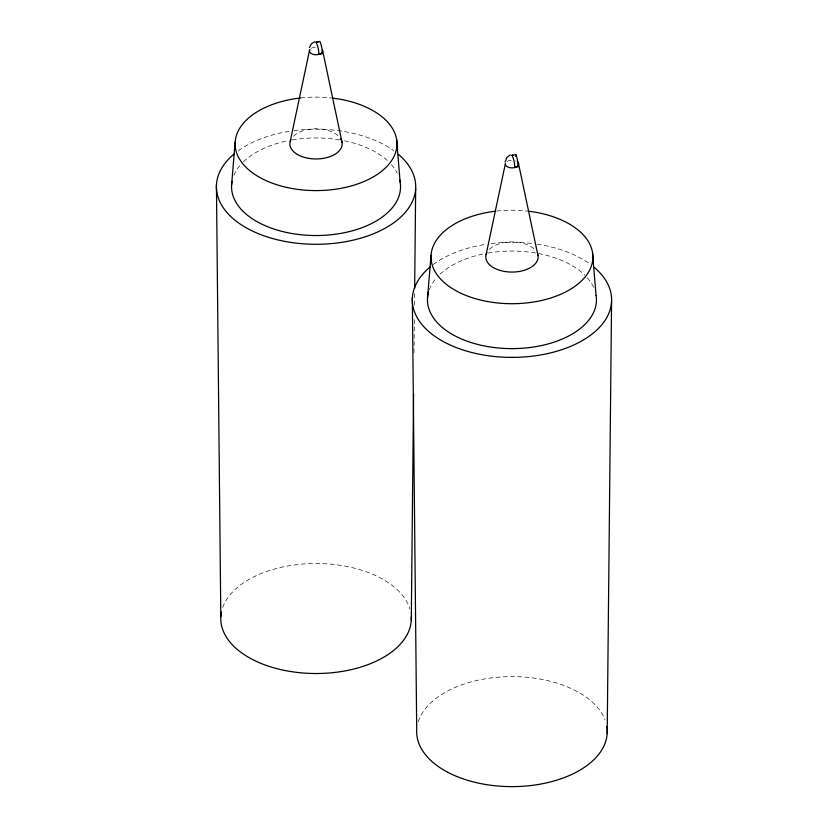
<?xml version="1.0" encoding="UTF-8"?>
<svg xmlns="http://www.w3.org/2000/svg" width="828" height="828" viewBox="0 0 828 828"><rect width="100%" height="100%" fill="white"/><g stroke="black" fill="none" stroke-linecap="round" stroke-linejoin="round"><path stroke-width="0.62" stroke-dasharray="4.14 3.1" d="M414 352.842L414.373 316.658M414.486 305.025L414.611 293.391M429.308 289.686A84.497 48.79 0 0 1 436.729 277.628M440.061 274.213A84.497 48.79 0 0 1 484.411 253.73M488.199 253.026A84.497 48.79 0 0 1 584.744 275.072M587.3 277.763A84.497 48.79 0 0 1 594.059 288.32M496.593 211.078A80.947 46.741 0 0 1 529.423 211.326M489.462 249.259A26.154 15.101 0 0 1 512.811 241.869A26.154 15.101 0 0 1 535.271 250.128M507.285 161.356A6.603 3.809 0 0 1 512.553 160.259M515.658 160.901A6.603 3.809 0 0 1 516.32 161.201M433.241 264.546A99.67 57.546 0 0 1 486.336 244.239M491.201 243.567A99.67 57.546 0 0 1 533.46 243.66M537.113 244.167A99.67 57.546 0 0 1 589.774 263.894M418.223 721.737A95.282 55.01 0 0 1 510.193 676.611A95.282 55.01 0 0 1 604.989 719.739M233.869 175.391A84.497 48.79 0 0 1 240.824 164.524M243.37 161.853A84.497 48.79 0 0 1 288.506 140.615M292.284 139.922A84.497 48.79 0 0 1 341.985 140.315M344.5 140.801A84.497 48.79 0 0 1 387.918 161.087M391.396 164.658A84.497 48.79 0 0 1 397.243 173.238M300.678 97.973A80.947 46.741 0 0 1 333.508 98.221M293.557 136.154A26.154 15.101 0 0 1 316.907 128.764A26.154 15.101 0 0 1 339.366 137.024M311.38 48.252A6.603 3.809 0 0 1 315.82 47.144M238.298 150.737A99.67 57.546 0 0 1 292.853 130.783M294.064 130.617A99.67 57.546 0 0 1 393.869 150.789M222.691 607.504A95.282 55.01 0 0 1 317.279 563.506A95.282 55.01 0 0 1 409.87 608.901"/><path stroke-width="1.24" d="M411.288 620.379L413.586 394.2M414.662 288.227L415.666 188.701M607.193 733.494L611.571 301.806M231.581 185.079L235.131 142.261M427.486 298.183L431.036 255.376M505.142 162.04L506.922 157.31L510.358 154.939M290.204 141.453L309.527 50.342M486.108 254.558L505.432 163.447A6.603 3.809 0 0 0 508.951 167.453A6.603 3.809 0 0 0 516.62 166.749M309.434 47.506L311.328 43.853L314.795 41.731M316.048 42.197L319.887 41.4A9.036 2.515 78.2 0 1 322.133 53.727L318.687 54.451A9.036 2.939 75.9 0 0 316.048 42.187A8.963 6.893 -31.8 0 1 318.066 42.466M514.592 167.556A9.036 2.939 75.9 0 0 511.952 155.291L515.792 154.505A9.036 2.515 78.2 0 1 518.038 166.832L514.592 167.556M518.525 163.706L537.983 255.583M322.62 50.601L342.078 142.478M592.517 252.695L596.056 295.389M396.612 139.59L400.152 182.284M412.334 297.883L416.712 729.737A95.282 55.01 0 0 0 514.695 786.6A95.282 55.01 0 0 0 606.831 726.58M216.429 184.779L220.807 616.632M515.792 154.505L515.792 156.378M596.098 295.389A84.497 48.79 0 0 1 509.075 348.598A84.497 48.79 0 0 1 428.531 292.087M529.423 211.326A80.947 46.741 0 0 1 578.782 283.342A80.947 46.741 0 0 1 444.636 282.928A80.947 46.741 0 0 1 495.341 211.223M537.486 253.71A26.154 15.101 0 0 1 511.073 272.06A26.154 15.101 0 0 1 486.854 252.716M517.842 162.329A6.603 3.809 0 0 1 518.007 165.579M511.952 155.302A8.963 6.893 -31.8 0 1 512.987 155.374M594.442 267.547A99.67 57.546 0 0 1 577.395 343.247A99.67 57.546 0 0 1 445.195 342.575A99.67 57.546 0 0 1 430.467 266.719M399.696 179.842A84.497 48.79 0 0 1 317.414 235.525A84.497 48.79 0 0 1 232.057 181.415M333.508 98.221A80.947 46.741 0 0 1 382.629 170.433A80.947 46.741 0 0 1 248.265 169.409A80.947 46.741 0 0 1 300.678 97.973M340.67 138.773A26.154 15.101 0 0 1 316.813 158.955A26.154 15.101 0 0 1 290.949 139.611M322.496 50.125A6.603 3.809 0 0 1 321.73 52.899M321.264 53.292A6.603 3.809 0 0 1 312.673 54.234A6.603 3.809 0 0 1 309.993 49.432M411.288 616.932A95.282 55.01 0 0 1 311.804 673.464A95.282 55.01 0 0 1 221.428 612.037M398.537 154.443A99.67 57.546 0 0 1 381.491 230.143A99.67 57.546 0 0 1 249.29 229.47A99.67 57.546 0 0 1 234.562 153.615"/></g></svg>
